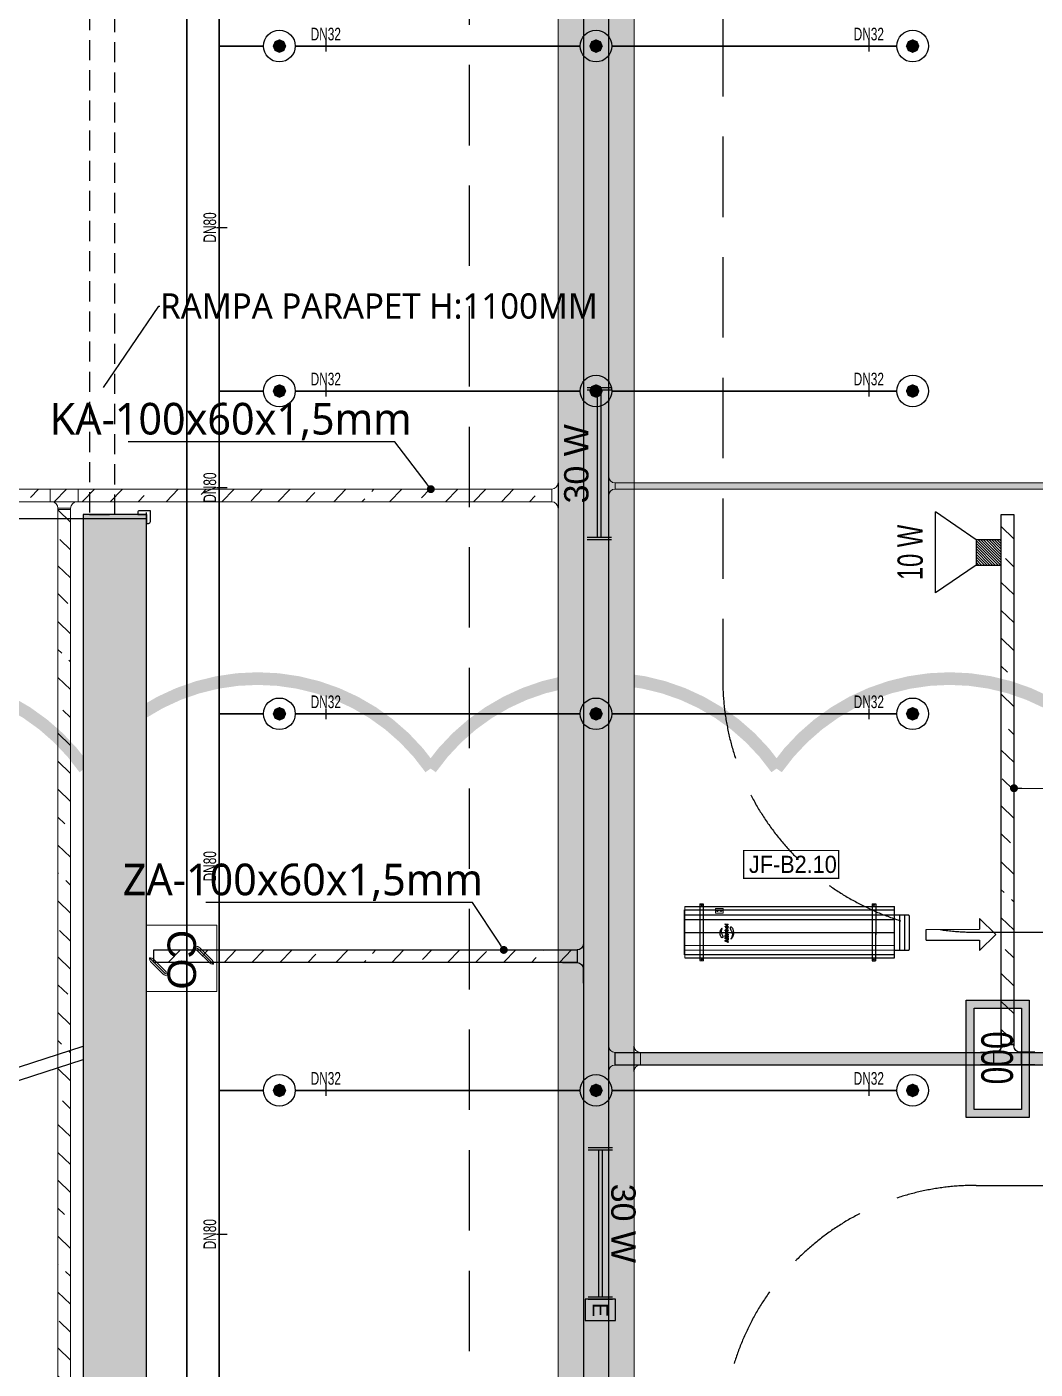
# Model space of a CAD drawing. Header units: millimetres. Extents: x -379292 to 1221486, y 92049 to 447512.
# Drawn here: x -234450 to -226488, y 202167 to 212771 of the extents above; entities that cross this region are included whole.
import ezdxf
from ezdxf import colors
from ezdxf.entities.mleader import LeaderData, LeaderLine
from ezdxf.enums import TextEntityAlignment as Align
from ezdxf.math import Vec2, Vec3

# ---------------------------------------------------------------- set-up
doc = ezdxf.new("R2010")
doc.units = ezdxf.units.MM
doc.linetypes.add('HIDDEN', pattern=[9.525, 6.35, -3.175])
for name, color, linetype in [('-M-YNGN-BORUID', 7, 'Continuous'), ('-M-YNGN-BORUUZUN', 7, 'Continuous'), ('-M-YNGN-BORUYUK', 7, 'Continuous'), ('-M-YNGN-SPR-YUK', 7, 'Continuous'), ('-M-YNGN-ZON3-CAP-', 7, 'Continuous'), ('-M-YNGN-ZON3-SPR-', 7, 'Continuous'), ('05_CONCRETE HIDDEN', 122, 'HIDDEN'), ('05_HATCH CONCRETE', 141, 'Continuous'), ('05_SLOPE', 91, 'Continuous'), ('05_SYMBOL', 2, 'Continuous'), ('05_TEXT 5', 7, 'Continuous'), ('08_ARAÇ SAYIM', 140, 'Continuous'), ('08_LAMP', 4, 'Continuous'), ('08_LOUD SYSTEM', 4, 'Continuous'), ('AIR-J-U-355', 2, 'Continuous'), ('AIRONN ZONLAMA', 4, 'Continuous'), ('E_CT_ZA', 6, 'Continuous'), ('EYazı', 7, 'Continuous'), ('JF355', 2, 'Continuous')]:
    doc.layers.add(name, color=color, linetype=linetype)
doc.layers.add('-M-YNGN-SPR-CAPCIZGI', color=188, linetype='Continuous', plot=False)
for name, color, linetype, lineweight in [('-M-YNGN-ZON3', 6, 'SP', 30), ('08_DEDECTOR', 3, 'Continuous', 9), ('Aironn-Kodlama', 7, 'Continuous', 0), ('E_CT_AYDINLATMA', 3, 'Continuous', 9), ('E_CT_KA', 4, 'Continuous', 9), ('E_CT_KIRMIZI', 1, 'Continuous', 9)]:
    doc.layers.add(name, color=color, linetype=linetype, lineweight=lineweight)
doc.styles.add('CIZGI', font='tahoma.ttf', dxfattribs={"width": 0.8, "oblique": 20})
doc.styles.add('HCAD', font='HCAD.SHX', dxfattribs={"width": 0.8, "height": 0.2})
doc.styles.add('PIPESIZE', font='hcad.shx', dxfattribs={"width": 0.8})
doc.styles.add('SPR-NOT', font='romans.shx')
doc.styles.get("Standard").update_dxf_attribs({"font": 'segoeuil.ttf'})
doc.styles.add('TR', font='tsimpali.shx', dxfattribs={"width": 0.7})
doc.styles.add('WMF-Arial', font='TURK.SHX')
doc.styles.add('YAZI-2', font='arial.ttf', dxfattribs={"height": 2})
doc.styles.add('YAZI-3', font='arial.ttf', dxfattribs={"height": 3})
doc.linetypes.add('SP', pattern='A,2,-0.1,["SP",CIZGI,S=0.14,R=0.2,X=0,Y=-0.07],-0.255', length=2.355)

# ---------------------------------------------------------------- blocks, each defined once
blk = doc.blocks.new('bariyer')
at = {"color": 8, "ltscale": 25}
blk.add_lwpolyline([(0, -70), (15, -70, 0.414214), (30, -55), (30, 30), (-55, 30, 0.414214), (-70, 15), (-70, 0), (0, 0)], format="xyb", close=True, dxfattribs=at)
blk = doc.blocks.new('SP-C-UP-12')
at = {"ltscale": 10}
blk.add_line((0, 0), (0, 0), dxfattribs=at)
at = {"color": 1, "linetype": 'Continuous'}
blk.add_circle((0, 0), 12.5, dxfattribs=at)
at = {"ltscale": 10}
for points in [[(-5.4, 0), (-3.8, 3.8), (-3.8, -3.8), (0, 5.4)], [(-3.8, -3.8), (0, 5.4), (0, -5.4), (3.8, 3.8)], [(0, -5.4), (3.8, 3.8), (3.8, -3.8), (5.4, 0)]]:
    blk.add_solid(points, dxfattribs=at)
at = {"layer": '-M-YNGN-SPR-YUK', "style": 'SPR-NOT', "width": 0.5, "flags": 9}
for tag, p in [('YUK', (0, 17.8)), ('CAP', (0, 14.4)), ('TIP', (0.2, 10.8))]:
    blk.add_attdef(tag, text='', height=2.5, dxfattribs=at).set_placement(p, align=Align.MIDDLE_CENTER)
blk = doc.blocks.new('SPRKL100')
at = {"layer": '-M-YNGN-SPR-CAPCIZGI'}
blk.add_line((0, 0.43), (0, -0.43), dxfattribs=at)
at = {"layer": '-M-YNGN-BORUID', "color": 0, "style": 'HCAD', "width": 0.8, "flags": 1}
blk.add_attdef('DIC', text='', height=0.4, dxfattribs=at).set_placement((0, -1.69), align=Align.CENTER)
at = {"layer": '-M-YNGN-BORUUZUN', "color": 0, "style": 'HCAD', "width": 0.7}
blk.add_attdef('BOY', text='', height=0.8, dxfattribs=at).set_placement((0, -1.08), align=Align.CENTER)
at = {"layer": '-M-YNGN-BORUYUK', "color": 6, "style": 'PIPESIZE', "width": 0.8}
blk.add_attdef('YUK', text='', height=0.5, dxfattribs=at).set_placement((0, 1.87), align=Align.CENTER)
at = {"color": 0, "style": 'PIPESIZE', "width": 0.7}
blk.add_attdef('CAP', text='', height=1, dxfattribs=at).set_placement((0, 0.45), align=Align.CENTER)
blk = doc.blocks.new('A$C69E75EAE')
at = {"layer": '-M-YNGN-ZON3', "ltscale": 500}
for p, q in [((414.1, -41.7), (414.1, -4799)), ((439.8, -7817.2), (439.8, -2469.7)), ((474.8, -3542.2), (439.8, -3542.2)), ((499.8, -3542.2), (724.8, -3542.2)), ((749.8, -3542.2), (974.8, -3542.2)), ((474.8, -3814.7), (439.8, -3814.7)), ((499.8, -3814.7), (724.8, -3814.7)), ((749.8, -3814.7), (974.8, -3814.7)), ((474.8, -4069.7), (439.8, -4069.7)), ((499.8, -4069.7), (724.8, -4069.7)), ((749.8, -4069.7), (974.8, -4069.7)), ((474.8, -4367.2), (439.8, -4367.2)), ((499.8, -4367.2), (724.8, -4367.2)), ((749.8, -4367.2), (974.8, -4367.2))]:
    blk.add_line(p, q, dxfattribs=at)
at = {"layer": '-M-YNGN-ZON3-CAP-'}
ref = blk.add_blockref('SPRKL100', (523.9, -3542.2), dxfattribs=dict(at, xscale=10, yscale=10, zscale=10, rotation=359.9999997800978))
ref.add_attrib('CAP', 'DN32', dxfattribs={"layer": '0', "color": 0, "height": 10, "rotation": 360, "style": 'PIPESIZE', "width": 0.7}).set_placement((523.9, -3537.7), align=Align.CENTER)
ref = blk.add_blockref('SPRKL100', (952.7, -3542.2), dxfattribs=dict(at, xscale=10, yscale=10, zscale=10, rotation=359.9999997800978))
ref.add_attrib('CAP', 'DN32', dxfattribs={"layer": '0', "color": 0, "height": 10, "rotation": 360, "style": 'PIPESIZE', "width": 0.7}).set_placement((952.7, -3537.7), align=Align.CENTER)
ref = blk.add_blockref('SPRKL100', (441.8, -3685.5), dxfattribs=dict(at, xscale=10.00000000000001, yscale=10.00000000000001, zscale=10.00000000000001, rotation=90))
ref.add_attrib('CAP', 'DN80', dxfattribs={"layer": '0', "color": 0, "height": 10, "rotation": 90, "style": 'PIPESIZE', "width": 0.7}).set_placement((437.3, -3685.5), align=Align.CENTER)
ref = blk.add_blockref('SPRKL100', (523.9, -3814.7), dxfattribs=dict(at, xscale=10, yscale=10, zscale=10, rotation=359.9999997800978))
ref.add_attrib('CAP', 'DN32', dxfattribs={"layer": '0', "color": 0, "height": 10, "rotation": 360, "style": 'PIPESIZE', "width": 0.7}).set_placement((523.9, -3810.2), align=Align.CENTER)
ref = blk.add_blockref('SPRKL100', (952.7, -3814.7), dxfattribs=dict(at, xscale=10, yscale=10, zscale=10, rotation=359.9999997800978))
ref.add_attrib('CAP', 'DN32', dxfattribs={"layer": '0', "color": 0, "height": 10, "rotation": 360, "style": 'PIPESIZE', "width": 0.7}).set_placement((952.7, -3810.2), align=Align.CENTER)
ref = blk.add_blockref('SPRKL100', (441.8, -3891), dxfattribs=dict(at, xscale=10.00000000000001, yscale=10.00000000000001, zscale=10.00000000000001, rotation=90))
ref.add_attrib('CAP', 'DN80', dxfattribs={"layer": '0', "color": 0, "height": 10, "rotation": 90, "style": 'PIPESIZE', "width": 0.7}).set_placement((437.3, -3891), align=Align.CENTER)
ref = blk.add_blockref('SPRKL100', (523.9, -4069.7), dxfattribs=dict(at, xscale=10, yscale=10, zscale=10, rotation=359.9999997800978))
ref.add_attrib('CAP', 'DN32', dxfattribs={"layer": '0', "color": 0, "height": 10, "rotation": 360, "style": 'PIPESIZE', "width": 0.7}).set_placement((523.9, -4065.2), align=Align.CENTER)
ref = blk.add_blockref('SPRKL100', (952.7, -4069.7), dxfattribs=dict(at, xscale=10, yscale=10, zscale=10, rotation=359.9999997800978))
ref.add_attrib('CAP', 'DN32', dxfattribs={"layer": '0', "color": 0, "height": 10, "rotation": 360, "style": 'PIPESIZE', "width": 0.7}).set_placement((952.7, -4065.2), align=Align.CENTER)
ref = blk.add_blockref('SPRKL100', (441.8, -4190.1), dxfattribs=dict(at, xscale=10.00000000000001, yscale=10.00000000000001, zscale=10.00000000000001, rotation=90))
ref.add_attrib('CAP', 'DN80', dxfattribs={"layer": '0', "color": 0, "height": 10, "rotation": 90, "style": 'PIPESIZE', "width": 0.7}).set_placement((437.3, -4190.1), align=Align.CENTER)
ref = blk.add_blockref('SPRKL100', (523.9, -4367.2), dxfattribs=dict(at, xscale=10, yscale=10, zscale=10, rotation=359.9999997800978))
ref.add_attrib('CAP', 'DN32', dxfattribs={"layer": '0', "color": 0, "height": 10, "rotation": 360, "style": 'PIPESIZE', "width": 0.7}).set_placement((523.9, -4362.7), align=Align.CENTER)
ref = blk.add_blockref('SPRKL100', (952.7, -4367.2), dxfattribs=dict(at, xscale=10, yscale=10, zscale=10, rotation=359.9999997800978))
ref.add_attrib('CAP', 'DN32', dxfattribs={"layer": '0', "color": 0, "height": 10, "rotation": 360, "style": 'PIPESIZE', "width": 0.7}).set_placement((952.7, -4362.7), align=Align.CENTER)
ref = blk.add_blockref('SPRKL100', (441.8, -4480.8), dxfattribs=dict(at, xscale=10.00000000000001, yscale=10.00000000000001, zscale=10.00000000000001, rotation=90))
ref.add_attrib('CAP', 'DN80', dxfattribs={"layer": '0', "color": 0, "height": 10, "rotation": 90, "style": 'PIPESIZE', "width": 0.7}).set_placement((437.3, -4480.8), align=Align.CENTER)
at = {"layer": '-M-YNGN-ZON3-SPR-'}
for p in [(487.3, -3542.2), (737.3, -3542.2), (987.3, -3542.2), (487.3, -3814.7), (737.3, -3814.7), (987.3, -3814.7), (487.3, -4069.7), (737.3, -4069.7), (987.3, -4069.7), (487.3, -4367.2), (737.3, -4367.2), (987.3, -4367.2)]:
    blk.add_blockref('SP-C-UP-12', p, dxfattribs=at)
blk = doc.blocks.new('*U604')
h = blk.add_hatch()
h.set_pattern_fill('ANSI33', color=0, scale=50, angle=1, style=0)
h.paths.add_polyline_path([(-1251, 100), (113124, 100), (113124, 0), (-1251, 0)])
at = {"color": 0}
blk.add_lwpolyline([(-1251, 100), (113124, 100), (113124, 0), (-1251, 0)], close=True, dxfattribs=at)
at = {"ltscale": 25, "flags": 1}
for tag, p in [('YUKSEKLIK', (-229, -149)), ('KALINLIK', (-229, -213))]:
    blk.add_attdef(tag, p, '', height=50, dxfattribs=at)
blk = doc.blocks.new('*U648')
h = blk.add_hatch()
h.set_pattern_fill('ANSI33', color=0, scale=50, angle=1, style=0)
h.paths.add_polyline_path([(-4483, 100), (-295, 100), (-295, 0), (-4483, 0)])
at = {"color": 0}
blk.add_lwpolyline([(-4483, 100), (-295, 100), (-295, 0), (-4483, 0)], close=True, dxfattribs=at)
at = {"ltscale": 25, "flags": 1}
for tag, p in [('YUKSEKLIK', (-229, -149)), ('KALINLIK', (-229, -213))]:
    blk.add_attdef(tag, p, '', height=50, dxfattribs=at)
blk = doc.blocks.new('*U163')
at = {"color": 0}
for p, q in [((264, 264), (-164, 264)), ((-60, 264), (-60, 164)), ((0, 264), (264, 264)), ((160, 264), (160, 164)), ((-164, 164), (-50, 164)), ((0, 0), (0, 114)), ((100, 0), (100, 114)), ((264, 164), (150, 164)), ((0, 104), (100, 104))]:
    blk.add_line(p, q, dxfattribs=at)
for centre, start, end in [((-50, 114), 0, 90), ((150, 114), 90, 180)]:
    blk.add_arc(centre, 50, start, end, dxfattribs=at)
blk = doc.blocks.new('*U651')
h = blk.add_hatch()
h.set_pattern_fill('ANSI33', color=0, scale=50, angle=1, style=0)
h.paths.add_polyline_path([(-115024, 100), (-249, 100), (-249, 0), (-115024, 0)])
at = {"color": 0}
blk.add_lwpolyline([(-115024, 100), (-249, 100), (-249, 0), (-115024, 0)], close=True, dxfattribs=at)
at = {"ltscale": 25, "flags": 1}
for tag, p in [('YUKSEKLIK', (-229, -149)), ('KALINLIK', (-229, -213))]:
    blk.add_attdef(tag, p, '', height=50, dxfattribs=at)
blk = doc.blocks.new('*U658')
h = blk.add_hatch()
h.set_pattern_fill('ANSI33', color=0, scale=50, angle=1, style=0)
h.paths.add_polyline_path([(-3325, 100), (17, 100), (17, 0), (-3325, 0)])
at = {"color": 0}
blk.add_lwpolyline([(-3325, 100), (17, 100), (17, 0), (-3325, 0)], close=True, dxfattribs=at)
at = {"ltscale": 25, "flags": 1}
for tag, p in [('YUKSEKLIK', (-229, -149)), ('KALINLIK', (-229, -213))]:
    blk.add_attdef(tag, p, '', height=50, dxfattribs=at)
blk = doc.blocks.new('*U168')
at = {"color": 0}
for p, q in [((-164, 164), (-50, 164)), ((-50, 164), (-50, 167)), ((-50, 167), (150, 167)), ((0, 0), (0, 114)), ((100, 114), (0, 114)), ((100, 0), (100, 114)), ((150, 167), (150, 164)), ((264, 164), (150, 164))]:
    blk.add_line(p, q, dxfattribs=at)
for centre, start, end in [((-50, 114), 0, 90), ((150, 114), 90, 180)]:
    blk.add_arc(centre, 50, start, end, dxfattribs=at)
blk = doc.blocks.new('*U674')
h = blk.add_hatch()
h.set_pattern_fill('ANSI33', color=0, scale=50, angle=1, style=0)
h.paths.add_polyline_path([(-115637, 200), (9483, 200), (9483, 0), (-115637, 0)])
at = {"color": 0}
blk.add_lwpolyline([(-115637, 200), (9483, 200), (9483, 0), (-115637, 0)], close=True, dxfattribs=at)
at = {"ltscale": 25, "flags": 1}
for tag, p in [('YUKSEKLIK', (-229, -149)), ('KALINLIK', (-229, -213))]:
    blk.add_attdef(tag, p, '', height=50, dxfattribs=at)
blk = doc.blocks.new('*U714')
h = blk.add_hatch()
h.set_pattern_fill('ANSI33', color=0, scale=50, angle=1, style=0)
h.paths.add_polyline_path([(-12857, 100), (11848, 100), (11848, 0), (-12857, 0)])
at = {"color": 0}
blk.add_lwpolyline([(-12857, 100), (11848, 100), (11848, 0), (-12857, 0)], close=True, dxfattribs=at)
at = {"ltscale": 25, "flags": 1}
for tag, p in [('YUKSEKLIK', (-229, -149)), ('KALINLIK', (-229, -213))]:
    blk.add_attdef(tag, p, '', height=50, dxfattribs=at)
blk = doc.blocks.new('*U710')
h = blk.add_hatch()
h.set_pattern_fill('ANSI33', color=0, scale=50, angle=1, style=0)
h.paths.add_polyline_path([(-1701, 100), (8989, 100), (8989, 0), (-1701, 0)])
at = {"color": 0}
blk.add_lwpolyline([(-1701, 100), (8989, 100), (8989, 0), (-1701, 0)], close=True, dxfattribs=at)
at = {"ltscale": 25, "flags": 1}
for tag, p in [('YUKSEKLIK', (-229, -149)), ('KALINLIK', (-229, -213))]:
    blk.add_attdef(tag, p, '', height=50, dxfattribs=at)
blk = doc.blocks.new('*U205')
at = {"color": 0}
for p, q in [((264, 264), (-164, 264)), ((-60, 264), (-60, 164)), ((0, 264), (264, 264)), ((160, 264), (160, 164)), ((-164, 164), (-50, 164)), ((0, 0), (0, 114)), ((100, 0), (100, 114)), ((264, 164), (150, 164)), ((0, 104), (100, 104))]:
    blk.add_line(p, q, dxfattribs=at)
for centre, start, end in [((-50, 114), 0, 90), ((150, 114), 90, 180)]:
    blk.add_arc(centre, 50, start, end, dxfattribs=at)
blk = doc.blocks.new('*U721')
h = blk.add_hatch()
h.set_pattern_fill('ANSI33', color=0, scale=50, angle=1, style=0)
h.paths.add_polyline_path([(-122433, 600), (2779, 600), (2779, 0), (-122433, 0)])
at = {"color": 0}
blk.add_lwpolyline([(-122433, 600), (2779, 600), (2779, 0), (-122433, 0)], close=True, dxfattribs=at)
at = {"ltscale": 25, "flags": 1}
for tag, p in [('YUKSEKLIK', (-229, -149)), ('KALINLIK', (-229, -213))]:
    blk.add_attdef(tag, p, '', height=50, dxfattribs=at)
blk = doc.blocks.new('*U239')
at = {"color": 0}
for p, q in [((-164, 164), (-50, 164)), ((-50, 164), (-50, 167)), ((-50, 167), (150, 167)), ((0, 0), (0, 114)), ((100, 114), (0, 114)), ((100, 0), (100, 114)), ((150, 167), (150, 164)), ((264, 164), (150, 164))]:
    blk.add_line(p, q, dxfattribs=at)
for centre, start, end in [((-50, 114), 0, 90), ((150, 114), 90, 180)]:
    blk.add_arc(centre, 50, start, end, dxfattribs=at)
blk = doc.blocks.new('*U240')
at = {"color": 0}
for p, q in [((-164, 164), (-50, 164)), ((-50, 164), (-50, 167)), ((-50, 167), (150, 167)), ((0, 0), (0, 114)), ((100, 114), (0, 114)), ((100, 0), (100, 114)), ((150, 167), (150, 164)), ((264, 164), (150, 164))]:
    blk.add_line(p, q, dxfattribs=at)
for centre, start, end in [((-50, 114), 0, 90), ((150, 114), 90, 180)]:
    blk.add_arc(centre, 50, start, end, dxfattribs=at)
blk = doc.blocks.new('*U739')
h = blk.add_hatch()
h.set_pattern_fill('ANSI33', color=0, scale=50, angle=1, style=0)
h.paths.add_polyline_path([(-53157, 50), (113, 50), (113, 0), (-53157, 0)])
at = {"color": 0}
blk.add_lwpolyline([(-53157, 50), (113, 50), (113, 0), (-53157, 0)], close=True, dxfattribs=at)
at = {"ltscale": 25, "flags": 1}
for tag, p in [('YUKSEKLIK', (-229, -149)), ('KALINLIK', (-229, -213))]:
    blk.add_attdef(tag, p, '', height=50, dxfattribs=at)
blk = doc.blocks.new('*U311')
at = {"color": 0}
for p, q in [((-164, 164), (-50, 164)), ((-50, 164), (-50, 167)), ((-50, 167), (100, 167)), ((0, 0), (0, 114)), ((50, 114), (0, 114)), ((50, 0), (50, 114)), ((100, 167), (100, 164)), ((214, 164), (100, 164))]:
    blk.add_line(p, q, dxfattribs=at)
for centre, start, end in [((-50, 114), 0, 90), ((100, 114), 90, 180)]:
    blk.add_arc(centre, 50, start, end, dxfattribs=at)
blk = doc.blocks.new('*U504')
at = {"color": 0}
for p, q in [((-164, 164), (-50, 164)), ((-50, 164), (-50, 167)), ((-50, 167), (150, 167)), ((0, 0), (0, 114)), ((100, 114), (0, 114)), ((100, 0), (100, 114)), ((150, 167), (150, 164)), ((264, 164), (150, 164))]:
    blk.add_line(p, q, dxfattribs=at)
for centre, start, end in [((-50, 114), 0, 90), ((150, 114), 90, 180)]:
    blk.add_arc(centre, 50, start, end, dxfattribs=at)
blk = doc.blocks.new('_DOT')
at = {"color": 0, "linetype": 'ByBlock'}
blk.add_line((-0.5, 0), (-1, 0), dxfattribs=at)
at = {"color": 0, "linetype": 'ByBlock', "const_width": 0.5}
blk.add_lwpolyline([(-0.25, 0, 1), (0.25, 0, 1)], format="xyb", close=True, dxfattribs=at)
blk = doc.blocks.new('40 W SIVA ÜSTÜ ETANJ LED 50--')
at = {"layer": '08_LAMP'}
for p, q in [((-625, -100), (-625, 100)), ((-605, -100), (-605, 100)), ((-605, 15), (605, 15)), ((605, -100), (605, 100)), ((625, -100), (625, 100)), ((-605, -15), (605, -15))]:
    blk.add_line(p, q, dxfattribs=at)
at = {"layer": '08_LAMP', "color": 2, "style": 'YAZI-2'}
blk.add_text('30 W', height=200, dxfattribs=at).set_placement((0, 90), align=Align.CENTER)
blk = doc.blocks.new('40 W SIVA ÜSTÜ ETANJ LED E 50')
at = {"layer": '08_LAMP'}
for p, q in [((-625, -100), (-625, 100)), ((-605, -100), (-605, 100)), ((-605, 15), (605, 15)), ((605, -100), (605, 100)), ((625, -100), (625, 100)), ((-605, -15), (605, -15))]:
    blk.add_line(p, q, dxfattribs=at)
blk.add_lwpolyline([(625, -125), (800, -125), (800, 125), (625, 125)], close=True, dxfattribs=at)
at = {"layer": '08_LAMP', "color": 2, "style": 'YAZI-2'}
blk.add_text('30 W', height=200, dxfattribs=at).set_placement((0, 90), align=Align.CENTER)
blk.add_text('E', height=125, dxfattribs=at).set_placement((713, 0), align=Align.MIDDLE)
blk = doc.blocks.new('TEK YUZLU 1 SATIR 3 KARAKTER')
at = {"layer": '08_ARAÇ SAYIM'}
h = blk.add_hatch(color=7, dxfattribs=at)
h.dxf.hatch_style = 1
h.paths.add_polyline_path([(-40, 43.5), (40, 43.5), (40, 6.2), (-40, 6.2)], flags=16)
h.paths.add_polyline_path([(-46.3, 49.8), (46.3, 49.8), (46.3, 0), (-46.3, 0)])
for points in [[(-46.3, 49.8), (46.3, 49.8), (46.3, 0), (-46.3, 0)], [(-40, 43.5), (40, 43.5), (40, 6.2), (-40, 6.2)]]:
    blk.add_lwpolyline(points, close=True, dxfattribs=at)
at = {"layer": '08_ARAÇ SAYIM', "color": 7, "style": 'WMF-Arial', "width": 0.75}
blk.add_text('000', height=25, dxfattribs=at).set_placement((0.7, 12.9), align=Align.CENTER)
blk = doc.blocks.new('CO 250')
at = {"layer": '08_DEDECTOR'}
for p, q in [((17, 243), (-84, 142)), ((45, 251), (-74, 132)), ((37, 223), (-64, 122)), ((45, 250), (45, 243)), ((114, -136), (-5, -255)), ((104, -126), (3, -227)), ((124, -146), (23, -247)), ((-5, -247), (-5, -255)), ((-5, -255), (3, -255))]:
    blk.add_line(p, q, dxfattribs=at)
at = {"layer": '08_DEDECTOR', "ltscale": 25}
blk.add_lwpolyline([(-262, 278), (-262, -278), (262, -278), (262, 278)], close=True, dxfattribs=at)
at = {"layer": '08_DEDECTOR'}
for centre, radius, start, end in [((37, 223), 27.7, 72.9688, 135), ((17, 243), 27.7, 315, 0), ((-55, 112), 41.6, 135, 180), ((-55, 112), 27.7, 135, 180), ((-55, 112), 13.9, 135, 180), ((95, -116), 13.9, 315, 350.4112), ((95, -116), 27.7, 315, 355.2224), ((95, -116), 41.6, 315, 356.817), ((23, -247), 27.7, 135, 180), ((3, -227), 27.7, 270, 315)]:
    blk.add_arc(centre, radius, start, end, dxfattribs=at)
at = {"layer": '08_DEDECTOR', "color": 3, "style": 'YAZI-3'}
blk.add_text('CO', height=225, dxfattribs=at).set_placement((-226, -113))
blk = doc.blocks.new('15 W HORN 100_HARİCİ TİP')
at = {"layer": '08_LOUD SYSTEM'}
h = blk.add_hatch(dxfattribs=at)
h.set_pattern_fill('ANSI31', color=2, scale=4.8)
h.set_pattern_definition([(45, (-341645.439, -380325.335), (-10.77630735, 10.77630735), [])])
h.paths.add_polyline_path([(-100, 0), (100, 0), (100, 200), (-100, 200)])
at = {"layer": '08_LOUD SYSTEM', "ltscale": 2}
for p, q in [((-320, 520), (320, 520)), ((-100, 200), (-320, 520)), ((100, 200), (320, 520))]:
    blk.add_line(p, q, dxfattribs=at)
at = {"layer": '08_LOUD SYSTEM'}
blk.add_lwpolyline([(100, 0), (100, 200), (-100, 200), (-100, 0)], close=True, dxfattribs=at)
at = {"layer": '08_LOUD SYSTEM', "color": 2, "ltscale": 2, "style": 'TR', "width": 0.7}
blk.add_text('10 W', height=200, dxfattribs=at).set_placement((0, 620), align=Align.CENTER)
blk = doc.blocks.new('ju355')
at = {"layer": 'AIR-J-U-355', "color": 2, "linetype": 'Continuous'}
for p, q in [((-68.1, -18.3), (-68, 22.3)), ((-68.1, -22.7), (-68, 22.3)), ((-65.3, 22.3), (-68, 22.3)), ((-65.3, 22.3), (-68, 22.3)), ((-65.3, -22.7), (-65.3, 22.3)), ((70.7, 22.2), (68, 22.3)), ((68, -22.8), (68, 22.3)), ((70.7, -22.8), (70.7, 22.2)), ((-94.8, 12.9), (-94.9, 12.8)), ((-94.9, 12.8), (-94.9, 12.7)), ((-94.9, 12.7), (-94.9, -12.5)), ((-94.7, 13.3), (-94.8, 13.2)), ((-94.8, 13.2), (-94.8, 13.1)), ((-94.8, 13.1), (-94.8, 13)), ((-94.8, 13), (-94.8, 12.9)), ((-94.6, 13.5), (-94.7, 13.4)), ((-94.7, 13.4), (-94.7, 13.3)), ((-94.5, 13.6), (-94.6, 13.5)), ((-94.4, 13.7), (-94.5, 13.6)), ((-94.5, 13.6), (-94.5, 13.6)), ((-94.3, 13.7), (-94.4, 13.7)), ((-94.2, 13.8), (-94.3, 13.7)), ((-94.1, 13.8), (-94.2, 13.8)), ((-94, 13.8), (-94.1, 13.8)), ((-94.1, 13.8), (-94.1, 13.8)), ((-92.6, 13.8), (-94, 13.8)), ((-92.6, 13.8), (-94, 13.8)), ((-92.6, 13.8), (-94, 13.8)), ((-92.6, 13.8), (-93.9, 13.8)), ((-92.6, 13.8), (-93.9, 13.8)), ((-92.6, 13.8), (-93.9, 13.8)), ((-82.9, 13.8), (-92.6, 13.8)), ((-90.9, -13.6), (-90.9, 13.8)), ((-90.9, -13.6), (-90.9, 13.8)), ((-90.9, -13.6), (-90.9, 13.8)), ((-86.8, -13.6), (-86.8, 13.9)), ((82.7, 20.1), (-82.9, 20.1)), ((-82.9, 20.1), (-82.9, -20.5)), ((82.7, 13.6), (-82.7, 13.8)), ((-82.7, 10.5), (82.9, 10.3)), ((82.7, 0), (-82.7, 0)), ((48.3, 3.6), (50.7, 3.6)), ((48.4, 2.9), (48.3, 3.6)), ((48.4, 7.2), (48.4, 7.9)), ((48.4, 7.9), (50.7, 6.9)), ((48.8, 7), (48.4, 7.2)), ((50.7, 6.2), (48.4, 5.2)), ((48.4, 5.9), (48.8, 6.1)), ((48.4, 5.2), (48.4, 5.9)), ((48.4, 4.9), (50.7, 4.9)), ((48.4, 4.2), (48.4, 4.9)), ((50.7, 4.2), (48.4, 4.2)), ((48.4, 2.2), (49.3, 2.9)), ((49.3, 2.9), (48.4, 2.9)), ((49.3, 2.2), (48.4, 1.4)), ((48.4, 1.4), (48.4, 2.2)), ((48.8, 6.1), (48.8, 7)), ((49.2, 6.8), (49.9, 6.6)), ((49.2, 6.3), (49.2, 6.8)), ((49.9, 6.6), (49.2, 6.3)), ((49.7, 2.6), (49.7, 2.9)), ((49.7, 2.9), (50.2, 2.9)), ((49.9, 1.6), (49.9, 1.6)), ((50.2, 2.9), (50.2, 2.6)), ((50.7, 6.9), (50.7, 6.2)), ((50.7, 4.9), (50.7, 4.2)), ((50.7, 3.6), (50.7, 2.3)), ((82.9, -10.4), (-82.7, -10.3)), ((48.3, -1.7), (50.7, -1.7)), ((48.3, -2.1), (48.3, -1.7)), ((50, -2.1), (48.3, -2.1)), ((48.3, -4.4), (50.7, -4.4)), ((48.3, -4.8), (48.3, -4.4)), ((50, -4.8), (48.3, -4.8)), ((48.4, -3.8), (50, -2.1)), ((48.4, -4), (48.4, -3.8)), ((50.7, -4), (48.4, -4)), ((48.4, -6.5), (50, -4.8)), ((48.4, -6.7), (48.4, -6.5)), ((50.7, -6.8), (48.4, -6.7)), ((50.7, -1.9), (49, -3.6)), ((49, -3.6), (50.7, -3.7)), ((50.7, -4.7), (49, -6.4)), ((49, -6.4), (50.7, -6.4)), ((50.7, -1.7), (50.7, -1.9)), ((50.7, -4.4), (50.7, -4.7)), ((50.7, -6.4), (50.7, -6.8)), ((50.8, -1.4), (50.8, -1.8)), ((-94.9, -12.5), (-94.9, -12.6)), ((-94.9, -12.6), (-94.9, -12.7)), ((-94.9, -12.7), (-94.8, -12.8)), ((-94.8, -12.8), (-94.8, -12.9)), ((-94.8, -12.9), (-94.8, -13)), ((-94.8, -13), (-94.7, -13.1)), ((-94.7, -13.1), (-94.7, -13.2)), ((-94.7, -13.2), (-94.6, -13.3)), ((-94.6, -13.3), (-94.5, -13.4)), ((-94.5, -13.4), (-94.5, -13.4)), ((-94.5, -13.4), (-94.4, -13.5)), ((-94.4, -13.5), (-94.3, -13.5)), ((-94.3, -13.5), (-94.2, -13.6)), ((-94.2, -13.6), (-94.2, -13.6)), ((-94.2, -13.6), (-94.1, -13.6)), ((-94.1, -13.6), (-94, -13.6)), ((-94, -13.6), (-92.6, -13.6)), ((-94, -13.6), (-92.6, -13.6)), ((-94, -13.6), (-92.6, -13.6)), ((-93.9, -13.6), (-92.6, -13.6)), ((-93.9, -13.6), (-92.6, -13.6)), ((-93.9, -13.6), (-92.6, -13.6)), ((-92.6, -13.6), (-82.9, -13.6)), ((82.7, -20.6), (-82.9, -20.5)), ((-82.6, -13.6), (82.7, -13.7)), ((-65.3, -22.7), (-68.1, -22.7)), ((70.7, -22.8), (68, -22.8))]:
    blk.add_line(p, q, dxfattribs=at)
at = {"layer": 'AIR-J-U-355', "color": 2}
for p, q in [((-150.2, 14.3), (-162.9, 1.6)), ((-150.2, 5.9), (-150.2, 14.3)), ((-150.1, -11), (-162.9, 1.6)), ((-108, 6.1), (-150.2, 5.9)), ((-108, 6.1), (-107.9, -2.4)), ((-107.9, -2.4), (-150.2, -2.6)), ((-150.1, -11), (-150.2, -2.6))]:
    blk.add_line(p, q, dxfattribs=at)
at = {"layer": 'AIR-J-U-355', "color": 2, "lineweight": 13, "ltscale": 0.005}
for p, q in [((82.7, -20.6), (82.7, 20.1)), ((58.5, -15.3), (52.4, -15.3)), ((52.4, -15.3), (52.4, -18.9)), ((52.4, -18.9), (58.5, -18.9)), ((58.5, -18.9), (58.5, -15.3))]:
    blk.add_line(p, q, dxfattribs=at)
at = {"layer": 'AIR-J-U-355', "color": 2, "linetype": 'Continuous'}
for centre, radius in [((-66.7, 21.3), 0.354), ((-66.7, 21.3), 0.354), ((69.3, 21.2), 0.354), ((54, -17.1), 0.599), ((54, -17.1), 0.599), ((57, -17.1), 0.599), ((57, -17.1), 0.599), ((-66.7, -21.6), 0.354), ((-66.7, -21.6), 0.354), ((69.3, -21.7), 0.354), ((69.3, -21.7), 0.354)]:
    blk.add_circle(centre, radius, dxfattribs=at)
for centre, radius, start, end in [((50, 2.3), 0.645, 184.0636, 262.3259), ((49.9, 2.6), 0.274, 177.3972, 357.3972), ((50, 2.3), 0.72, 262.3259, 356.7067)]:
    blk.add_arc(centre, radius, start, end, dxfattribs=at)
at = {"layer": 'AIR-J-U-355', "color": 2, "linetype": 'Continuous', "extrusion": (0, 0, -1)}
for major_axis, ratio in [((-0.01, -1.36), 0.908445), ((0.006, 0.985), 0.934933)]:
    blk.add_ellipse((49.5, -0.1), major_axis=major_axis, ratio=ratio, dxfattribs=at)
at = {"layer": 'AIR-J-U-355', "color": 2, "linetype": 'Continuous'}
for points, knots in [([(46.1, 5), (46.1, 5), (46.1, 5), (46.1, 5), (46.2, 5), (46.2, 5), (46.2, 5), (46.2, 5), (46.2, 5), (46.2, 5), (46.2, 5), (46.1, 4.9), (46.1, 4.8), (45.9, 4.6), (45.7, 4.3), (45.6, 4), (45.4, 3.7), (45.3, 3.1), (45.1, 2.4), (45, 1.7), (45.1, 0.8), (45.4, -0.1), (45.8, -1), (46.2, -1.8), (46.5, -2.4), (46.6, -2.8), (46.7, -3.2), (46.8, -3.6), (46.7, -4), (46.5, -4.3), (46.2, -4.3), (45.8, -4.3), (45.4, -4), (45.1, -3.6), (44.7, -3), (44.3, -2.1), (44, -0.9), (44, 0.2), (44, 1.3), (44.2, 2.1), (44.5, 2.9), (44.9, 3.6), (45.3, 4.2), (45.6, 4.6), (45.9, 4.8), (46, 4.9), (46.1, 5), (46.1, 5)], [0, 0, 0, 0, 0.001347, 0.00172, 0.002023, 0.002244, 0.002452, 0.002667, 0.002909, 0.00347, 0.004196, 0.005682, 0.009311, 0.025522, 0.043378, 0.057014, 0.067583, 0.10026, 0.136315, 0.170769, 0.211631, 0.252886, 0.304984, 0.357144, 0.377587, 0.398124, 0.41882, 0.439365, 0.455344, 0.470785, 0.486346, 0.502438, 0.525763, 0.549141, 0.572313, 0.626971, 0.689072, 0.751245, 0.792637, 0.834146, 0.875615, 0.910287, 0.945553, 0.97619, 0.989254, 0.994701, 1, 1, 1, 1]), ([(52.5, 3.6), (52.6, 3.7), (52.6, 3.8), (52.7, 3.9), (52.9, 4), (53.2, 4.1), (53.5, 4), (53.7, 3.7), (54, 3.4), (54.3, 2.9), (54.6, 2.2), (54.8, 1.3), (54.8, 0.4), (54.8, -0.5), (54.6, -1.4), (54.2, -2.2), (53.9, -2.8), (53.5, -3.2), (53.2, -3.4), (53.1, -3.5)], [0, 0, 0, 0, 0.0168256, 0.0323617, 0.0637267, 0.0873303, 0.1103993, 0.1581358, 0.2050378, 0.2514942, 0.3451779, 0.4385235, 0.532065, 0.625912, 0.7301372, 0.8352318, 0.8905608, 0.9450754, 1, 1, 1, 1]), ([(53.1, -3.5), (53.2, -3.3), (53.5, -2.8), (53.8, -2), (53.9, -1.1), (53.9, -0.3), (53.7, 0.6), (53.3, 1.4), (53, 2.1), (52.7, 2.6), (52.6, 3), (52.5, 3.3), (52.5, 3.5), (52.5, 3.6)], [0, 0, 0, 0, 0.112581, 0.224936, 0.337491, 0.449603, 0.562299, 0.686336, 0.807829, 0.865935, 0.925918, 0.967783, 1, 1, 1, 1])]:
    blk.add_open_spline(points, degree=3, knots=knots, dxfattribs=at)
blk = doc.blocks.new('DZFDGHFÜ')
at = {"layer": 'JF355'}
blk.add_lwpolyline([(24084.4, 6568.3), (24119.9, 6568.3), (24119.9, 6402.7), (24084.4, 6402.7), (24084.4, 6568.3)], dxfattribs=at)
at = {"layer": 'AIR-J-U-355', "rotation": 270}
blk.add_blockref('ju355', (24102.4, 6485.6), dxfattribs=at)
blk = doc.blocks.new('OtoParkBodrumKatMimari')
at = {"layer": '05_HATCH CONCRETE'}
h = blk.add_hatch(dxfattribs=at)
h.set_pattern_fill('ANSI33', color=8, scale=15, angle=180, style=0)
h.set_pattern_definition([(225, (905000, -3e-07), (67.351921, -67.351921), []), (225, (904932.65, -3e-07), (67.351921, -67.351921), [47.625, -23.8125])])
h.paths.add_polyline_path([(4700, 83500), (5200, 83500), (5200, 91550), (12350, 91550), (12350, 83500), (12850, 83500), (12850, 108100), (12350, 108100), (12350, 91800), (5200, 91800), (5200, 108100), (4700, 108100)])
at = {"color": 5}
blk.add_lwpolyline([(4700, 83500), (5200, 83500), (5200, 91550), (12350, 91550), (12350, 83500), (12850, 83500), (12850, 108100), (12350, 108100), (12350, 91800), (5200, 91800), (5200, 108100), (4700, 108100)], close=True, dxfattribs=at)
at = {"layer": '05_CONCRETE HIDDEN', "ltscale": 25}
blk.add_lwpolyline([(12400, 112800), (12400, 108100), (12600, 108100), (12600, 112800)], close=True, dxfattribs=at)
at = {"layer": '05_SLOPE'}
for points in [[(5200, 101580), (12350, 103900)], [(5200, 101475), (12350, 103795)]]:
    blk.add_lwpolyline(points, dxfattribs=at)
at = {"layer": '05_SYMBOL', "color": 252, "linetype": 'HIDDEN', "ltscale": 100}
for points in [[(15400, 51961), (15400, 166800)], [(17400, 116800), (17400, 106800)], [(19400, 104800), (128500, 104800)]]:
    blk.add_lwpolyline(points, dxfattribs=at)
for points in [[(17400, 106800, 0.414214), (19400, 104800)], [(17400, 100800, -0.414214), (19400, 102800), (128500, 102800, -0.414214), (130500, 100800), (130500, 90800, -0.414214), (128500, 88800), (19400, 88800, -0.414214), (17400, 90800), (17400, 100800)]]:
    blk.add_lwpolyline(points, format="xyb", dxfattribs=at)
at = {"layer": '05_SYMBOL', "color": 8}
blk.add_blockref('bariyer', (12850, 108100), dxfattribs=at)
at = {"layer": '05_TEXT 5'}
ml = blk.add_multileader_mtext('Standard', dxfattribs=at)
ml.set_content('RAMPA PARAPET H:1100MM', color=256)
ml.set_leader_properties()
ml.build(insert=Vec2(0, 0))
ctx = ml.context
ctx.base_point, ctx.char_height, ctx.plane_origin = Vec3(12956, 109745), 200, Vec3(12508, 109100)
notes = []
notes.append((ctx, [(0, (1, 1, 0), (12948, 109745), (1, 0), 8, [(0, [(12508, 109100)], 0, [])])]))
ctx.mtext.insert, ctx.mtext.flow_direction = Vec3(12958, 109847), 5
for ctx, leaders in notes:
    for number, flags, end, landing, length, lines in leaders:
        leader = LeaderData()
        leader.index, (leader.has_last_leader_line, leader.has_dogleg_vector, leader.attachment_direction) = number, flags
        leader.last_leader_point, leader.dogleg_vector, leader.dogleg_length = Vec3(end), Vec3(landing), length
        for number, points, colour, breaks in lines:
            line = LeaderLine()
            line.index, line.vertices, line.color, line.breaks = number, Vec3.list(points), colors.encode_raw_color(colour), breaks
            leader.lines.append(line)
        ctx.leaders.append(leader)

msp = doc.modelspace()

# ---------------------------------------------------------------- block references
at = {"color": 8}
msp.add_blockref('OtoParkBodrumKatMimari', (-246354.8, 100818.8), dxfattribs=at)

# ---------------------------------------------------------------- next in the draw order: linework, layer by layer
at = {"color": 30, "const_width": 100}
msp.add_lwpolyline([(-236725.1, 206911.4, -0.5205671), (-233993.2, 206911.4, -0.5205671), (-231261.3, 206911.4, -0.5205671), (-228529.4, 206911.4, -0.5205671), (-225797.5, 206911.4, -0.5205671), (-223065.6, 206911.4, -0.5205671), (-220333.7, 206911.4, -0.5205671), (-217601.9, 206911.4, -0.5205671), (-214870, 206911.4, -0.5205671), (-212138.1, 206911.4, -0.5205671), (-209406.2, 206911.4, -0.5205671), (-206674.3, 206911.4, -0.5205671), (-203942.4, 206911.4, -0.5205671), (-201210.5, 206911.4, -0.5205671), (-198478.6, 206911.4, -0.5205671)], format="xyb", dxfattribs=at)
at = {"layer": 'AIRONN ZONLAMA', "ltscale": 25}
for points in [[(-166954.6, 278134.6), (-166904.6, 217634.6), (-175954.6, 217634.6), (-175954.6, 200934.6), (-233504.6, 200884.6), (-233504.6, 208934.6)], [(-233504.6, 208884.6), (-241554.6, 208884.6), (-241554.6, 224084.6)]]:
    msp.add_lwpolyline(points, dxfattribs=at)
at = {"layer": 'Aironn-Kodlama', "color": 7, "const_width": 10}
msp.add_lwpolyline([(-228789.9, 206264.5), (-228789.9, 206044.5), (-228039.9, 206044.5), (-228039.9, 206264.5)], close=True, dxfattribs=at)

# ---------------------------------------------------------------- next in the draw order: block references
at = {"layer": '-M-YNGN-ZON3', "ltscale": 25, "xscale": 10, "yscale": 10, "zscale": 10}
msp.add_blockref('A$C69E75EAE', (-237328.2, 248041), dxfattribs=at)
at = {"layer": '08_ARAÇ SAYIM', "xscale": 10, "yscale": 10, "zscale": 10, "rotation": 90}
msp.add_blockref('TEK YUZLU 1 SATIR 3 KARAKTER', (-226534, 204618.8), dxfattribs=at)
at = {"layer": '08_DEDECTOR', "rotation": 270}
msp.add_blockref('CO 250', (-233226.4, 205411.3), dxfattribs=at)
at = {"layer": '08_LAMP'}
for name, p, xscale, yscale, zscale, rotation in [('40 W SIVA ÜSTÜ ETANJ LED 50--', (-229928.8, 209318.8), 0.9600000000000062, 0.9600000000000062, 0.9600000000000062, 90), ('40 W SIVA ÜSTÜ ETANJ LED E 50', (-229921.3, 203318.8), 0.96, 0.96, 0.96, 270)]:
    msp.add_blockref(name, p, dxfattribs=dict(at, xscale=xscale, yscale=yscale, zscale=zscale, rotation=rotation))
at = {"layer": '08_LOUD SYSTEM', "rotation": 90.00000000000001}
msp.add_blockref('15 W HORN 100_HARİCİ TİP', (-226754.8, 208618.8), dxfattribs=at)
at = {"layer": 'AIR-J-U-355', "xscale": 10, "yscale": 10, "zscale": 10, "rotation": 270}
msp.add_blockref('DZFDGHFÜ', (-293284, 446640.2), dxfattribs=at)
at = {"layer": 'E_CT_AYDINLATMA', "color": 2}
for name, p, rotation in [('*U240', (-230418.8, 209118.8), 270), ('*U504', (-229690.8, 204568.8), 90), ('*U239', (-229490.8, 204568.8), 90)]:
    msp.add_blockref(name, p, dxfattribs=dict(at, rotation=rotation))
at = {"layer": 'E_CT_AYDINLATMA'}
for name, p, rotation in [('*U710', (-232005.6, 209118.8), 180), ('*U714', (-234104.8, 197120.9), 90), ('*U604', (-116480.6, 204668.8), 180)]:
    msp.add_blockref(name, p, dxfattribs=dict(at, rotation=rotation))
at = {"layer": 'E_CT_AYDINLATMA', "color": 2}
msp.add_blockref('*U205', (-234204.8, 208854.8), dxfattribs=at)
at = {"layer": 'E_CT_KA', "color": 6, "rotation": 270}
msp.add_blockref('*U721', (-230254.8, 155155.9), dxfattribs=at)
at = {"layer": 'E_CT_KIRMIZI', "color": 2, "rotation": 90}
msp.add_blockref('*U311', (-229690.8, 209118.8), dxfattribs=at)
at = {"layer": 'E_CT_KIRMIZI', "color": 1, "rotation": 180}
msp.add_blockref('*U739', (-229692.1, 209168.8), dxfattribs=at)
at = {"layer": 'E_CT_ZA', "color": 30, "xscale": -1, "rotation": 270}
msp.add_blockref('*U674', (-230054.8, 268106.2), dxfattribs=at)
at = {"layer": 'E_CT_ZA', "color": 112}
for name, p, rotation in [('*U648', (-226754.8, 204436.2), 270), ('*U651', (-230054.1, 204668.8), 180)]:
    msp.add_blockref(name, p, dxfattribs=dict(at, rotation=rotation))
at = {"layer": 'E_CT_ZA', "color": 2, "xscale": -1}
for name, p, rotation in [('*U168', (-230218.8, 205379), 270), ('*U163', (-226754.8, 204834.8), 180)]:
    msp.add_blockref(name, p, dxfattribs=dict(at, rotation=rotation))
at = {"layer": 'E_CT_ZA', "color": 112}
msp.add_blockref('*U658', (-230121.5, 205379), dxfattribs=at)

# ---------------------------------------------------------------- next in the draw order: texts
at = {"layer": 'Aironn-Kodlama', "color": 3, "insert": (-228747.8, 206223.3), "char_height": 136, "width": 710.456, "attachment_point": 1, "rotation": 359.96186}
msp.add_mtext('{\\fArial|b0|i0|c0|p18;\\W0.9;\\C7;JF-B\\fArial|b0|i0|c162|p18;2\\fArial|b0|i0|c0|p18;.\\fArial|b0|i0|c162|p18;10}', dxfattribs=at)

# ---------------------------------------------------------------- next in the draw order: leaders
at = {"layer": 'EYazı', "color": 7}
ml = msp.add_multileader_mtext('Standard', dxfattribs=at)
ml.set_content('KA-100x60x1,5mm', color=7)
ml.set_leader_properties(color=1)
ml.set_arrow_properties(name='DOT')
ml.build(insert=Vec2(0, 0))
ml.multileader.update_dxf_attribs({"text_left_attachment_type": 6, "text_right_attachment_type": 6, "dogleg_length": 50, "arrow_head_size": 62.5})
ctx = ml.context
ctx.base_point, ctx.char_height, ctx.arrow_head_size, ctx.landing_gap_size, ctx.plane_origin = Vec3(-234294.6, 209493.7), 250, 62.5, 25, Vec3(-232101.4, 209376.7)
ctx.left_attachment, ctx.right_attachment = 6, 6
notes = []
notes.append((ctx, [(0, (1, 1, 0), (-231543.5, 209493.7), (-1, 0), 62.5, [(0, [(-231260.2, 209118.8)], 0, [])])]))
ctx.mtext.insert, ctx.mtext.width, ctx.mtext.defined_height, ctx.mtext.line_spacing_style, ctx.mtext.flow_direction = Vec3(-234269.6, 209800.4), 2000, 439.9, 2, 5
ml = msp.add_multileader_mtext('Standard', dxfattribs=at)
ml.set_content('ZA-100x60x1,5mm', color=7)
ml.set_leader_properties(color=1)
ml.set_arrow_properties(name='DOT')
ml.build(insert=Vec2(0, 0))
ml.multileader.update_dxf_attribs({"text_left_attachment_type": 6, "text_right_attachment_type": 6, "dogleg_length": 50, "arrow_head_size": 62.5})
ctx = ml.context
ctx.base_point, ctx.char_height, ctx.arrow_head_size, ctx.landing_gap_size, ctx.plane_origin = Vec3(-226033.3, 206749.5), 250, 62.5, 25, Vec3(-223841.1, 206705.8)
ctx.left_attachment, ctx.right_attachment = 6, 6
notes.append((ctx, [(0, (1, 1, 0), (-226095.8, 206749.5), (1, 0), 62.5, [(0, [(-226654.8, 206756.2)], 0, [])])]))
ctx.mtext.insert, ctx.mtext.width, ctx.mtext.defined_height, ctx.mtext.line_spacing_style, ctx.mtext.flow_direction = Vec3(-226008.3, 207056.2), 2000, 439.9, 2, 5
ml = msp.add_multileader_mtext('Standard', dxfattribs=at)
ml.set_content('ZA-100x60x1,5mm', color=7)
ml.set_leader_properties(color=1)
ml.set_arrow_properties(name='DOT')
ml.build(insert=Vec2(0, 0))
ml.multileader.update_dxf_attribs({"text_left_attachment_type": 6, "text_right_attachment_type": 6, "dogleg_length": 50, "arrow_head_size": 62.5})
ctx = ml.context
ctx.base_point, ctx.char_height, ctx.arrow_head_size, ctx.landing_gap_size, ctx.plane_origin = Vec3(-233717.2, 205853.9), 250, 62.5, 25, Vec3(-231524.9, 205736.9)
ctx.left_attachment, ctx.right_attachment = 6, 6
notes.append((ctx, [(0, (1, 1, 0), (-230930.1, 205853.9), (-1, 0), 62.5, [(0, [(-230683.8, 205479)], 0, [])])]))
ctx.mtext.insert, ctx.mtext.width, ctx.mtext.defined_height, ctx.mtext.line_spacing_style, ctx.mtext.flow_direction = Vec3(-233692.2, 206160.6), 2000, 439.9, 2, 5
for ctx, leaders in notes:
    for number, flags, end, landing, length, lines in leaders:
        leader = LeaderData()
        leader.index, (leader.has_last_leader_line, leader.has_dogleg_vector, leader.attachment_direction) = number, flags
        leader.last_leader_point, leader.dogleg_vector, leader.dogleg_length = Vec3(end), Vec3(landing), length
        for number, points, colour, breaks in lines:
            line = LeaderLine()
            line.index, line.vertices, line.color, line.breaks = number, Vec3.list(points), colors.encode_raw_color(colour), breaks
            leader.lines.append(line)
        ctx.leaders.append(leader)

doc.saveas('drawing.dxf')
